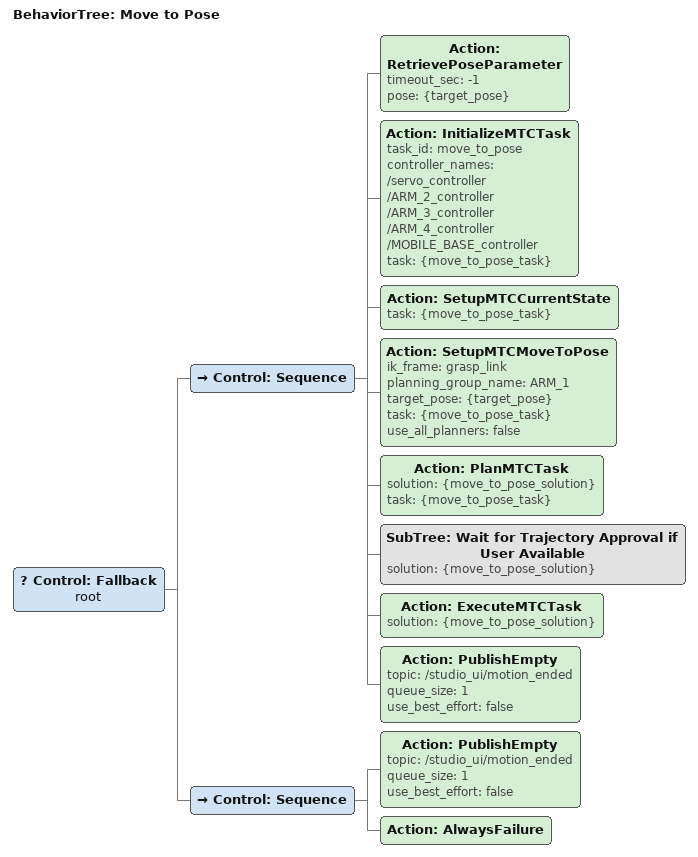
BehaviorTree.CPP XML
<?xml version='1.0' encoding='UTF-8'?>
<root BTCPP_format="4" main_tree_to_execute="Move to Pose">
  <BehaviorTree ID="Move to Pose" _description="Uses inverse kinematics to move the robot to a set gripper position">
    <Control ID="Fallback" name="root">
      <Control ID="Sequence">
        <Action ID="RetrievePoseParameter" timeout_sec="-1" pose="{target_pose}"/>
        <Action ID="InitializeMTCTask" task_id="move_to_pose" controller_names="/servo_controller /ARM_2_controller /ARM_3_controller /ARM_4_controller /MOBILE_BASE_controller" task="{move_to_pose_task}"/>
        <Action ID="SetupMTCCurrentState" task="{move_to_pose_task}"/>
        <Action ID="SetupMTCMoveToPose" ik_frame="grasp_link" planning_group_name="ARM_1" target_pose="{target_pose}" task="{move_to_pose_task}" use_all_planners="false"/>
        <Action ID="PlanMTCTask" solution="{move_to_pose_solution}" task="{move_to_pose_task}"/>
        <SubTree ID="Wait for Trajectory Approval if User Available" solution="{move_to_pose_solution}"/>
        <Action ID="ExecuteMTCTask" solution="{move_to_pose_solution}"/>
        <Action ID="PublishEmpty" topic="/studio_ui/motion_ended" queue_size="1" use_best_effort="false"/>
      </Control>
      <Control ID="Sequence">
        <Action ID="PublishEmpty" topic="/studio_ui/motion_ended" queue_size="1" use_best_effort="false"/>
        <Action ID="AlwaysFailure"/>
      </Control>
    </Control>
  </BehaviorTree>
</root>
